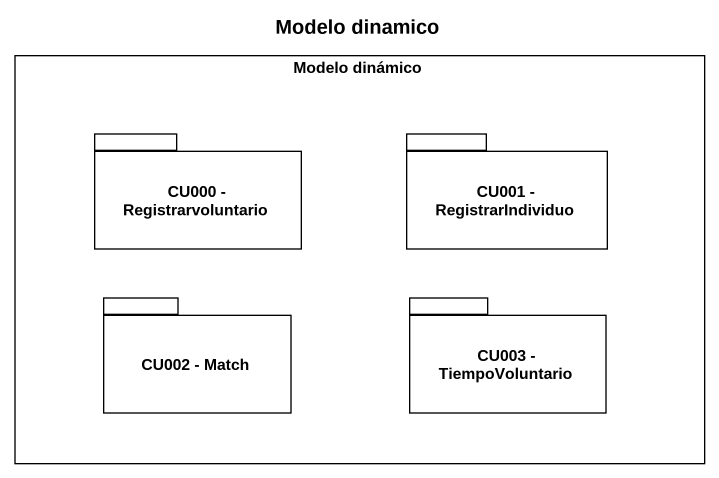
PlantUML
@startuml
title Modelo dinamico
rectangle "Modelo dinámico" as Modelo_dinámico {
  package "CU000 - Registrarvoluntario" as CU000_Registrarvoluntario {
  }
  package "CU001 - RegistrarIndividuo" as CU001_RegistrarIndividuo {
  }
  package "CU002 - Match" as CU002_Match {
  }
  package "CU003 - TiempoVoluntario" as CU003_TiempoVoluntario {
  }
}
@enduml
